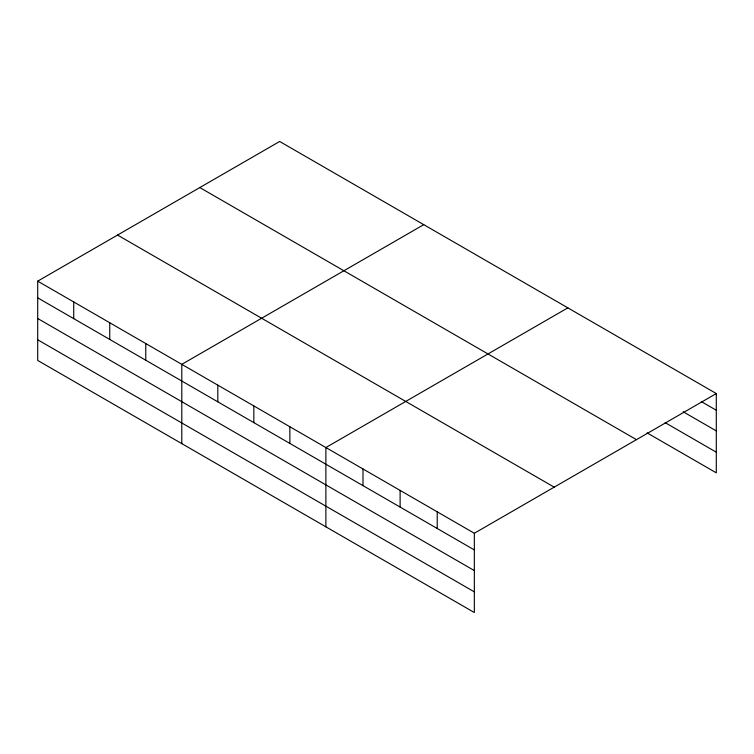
<?xml version="1.0" encoding="UTF-8"?>
<svg xmlns="http://www.w3.org/2000/svg" width="754" height="754" viewBox="0 0 754 754"><rect width="100%" height="100%" fill="white"/><g stroke="black" fill="none" stroke-linecap="round" stroke-linejoin="round"><path stroke-width="1.13" d="M37.7 281.157L474.341 533.257L474.341 612.531L37.7 360.44L37.7 281.157L279.659 141.469L716.3 393.56L716.3 472.843L647.083 432.881M423.748 224.654L181.789 364.352L181.789 443.635M567.847 307.849L325.879 447.546L325.879 526.82M474.341 533.257L716.3 393.56M701.258 401.552L716.3 410.242M683.199 411.788L716.3 430.902M665.141 422.645L716.3 452.183M199.81 187.567L636.451 439.657M117.549 235.06L554.19 487.15M37.7 297.839L474.341 549.93M37.7 318.499L474.341 570.589M37.7 339.781L474.341 591.871M437.226 511.825L437.226 528.507M400.11 490.402L400.11 507.074M362.994 468.969L362.994 485.651M289.856 426.745L289.856 443.427M253.834 405.944L253.834 422.626M217.812 385.153L217.812 401.835M145.767 343.551L145.767 360.233M109.745 322.759L109.745 339.441M73.722 301.958L73.722 318.64"/></g></svg>
